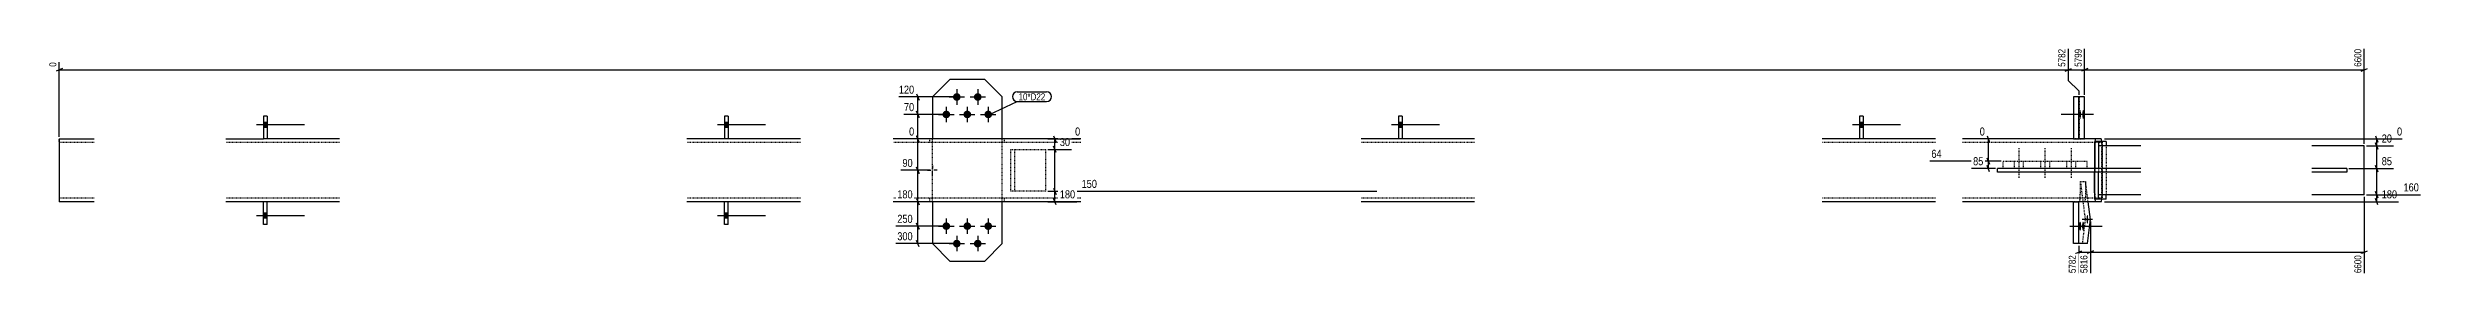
# Model space of a CAD drawing. Header units: millimetres. Extents: x 14 to 51478, y 9 to 1283.
# Drawn here: x 14728 to 21523, y 10 to 661 of the extents above; entities that cross this region are included whole.
import ezdxf

# ---------------------------------------------------------------- set-up
doc = ezdxf.new("R2010")
doc.units = ezdxf.units.MM
doc.linetypes.add('DXK_LINE_DOT2', pattern=[3.9198, 1.9599, -1.9599])
for name, color, linetype in [('MÅLSÆTNING', 7, 'Continuous'), ('STÅL', 7, 'Continuous'), ('TEKST', 7, 'Continuous')]:
    doc.layers.add(name, color=color, linetype=linetype)
doc.styles.add('Arial Narrow', font='ARIALN.TTF', dxfattribs={"height": 0.2})

msp = doc.modelspace()

# ---------------------------------------------------------------- hatches: boundary and pattern name
at = {"layer": 'STÅL', "linetype": 'Continuous'}
for points in [[(17302.1, 479.9, -1), (17302.1, 457.9, -1)], [(17332.1, 529.9, -1), (17332.1, 507.9, -1)], [(17362.1, 479.9, -1), (17362.1, 457.9, -1)], [(17392.1, 529.9, -1), (17392.1, 507.9, -1)], [(17422.1, 479.9, -1), (17422.1, 457.9, -1)], [(20546.2, 468.9), (20546.3, 471.6), (20546.4, 474.2), (20546.7, 476.5), (20547, 478.5), (20547.4, 480.1), (20547.8, 481.3), (20548.3, 481.8), (20548.8, 481.8), (20549.3, 481.3), (20549.7, 480.1), (20550.1, 478.5), (20550.4, 476.5), (20550.7, 474.2), (20550.8, 471.6), (20550.9, 468.9), (20550.8, 466.2), (20550.7, 463.6), (20550.4, 461.2), (20550.1, 459.2), (20549.7, 457.6), (20549.3, 456.5), (20548.8, 456), (20548.3, 456), (20547.8, 456.5), (20547.4, 457.6), (20547, 459.2), (20546.7, 461.2), (20546.4, 463.6), (20546.3, 466.2)], [(20554.8, 468.9), (20554.8, 471.6), (20555, 474.2), (20555.2, 476.5), (20555.5, 478.5), (20555.9, 480.1), (20556.4, 481.3), (20556.8, 481.8), (20557.3, 481.8), (20557.8, 481.3), (20558.2, 480.1), (20558.6, 478.5), (20558.9, 476.5), (20559.2, 474.2), (20559.3, 471.6), (20559.4, 468.9), (20559.3, 466.2), (20559.2, 463.6), (20558.9, 461.2), (20558.6, 459.2), (20558.2, 457.6), (20557.8, 456.5), (20557.3, 456), (20556.8, 456), (20556.4, 456.5), (20555.9, 457.6), (20555.5, 459.2), (20555.2, 461.2), (20555, 463.6), (20554.8, 466.2)], [(15357.1, 431.9), (15357.1, 445.9), (15347.1, 445.9), (15347.1, 431.9)], [(15357.1, 431.9), (15357.1, 445.9), (15347.1, 445.9), (15347.1, 431.9)], [(16677.1, 431.9), (16677.1, 445.9), (16667.1, 445.9), (16667.1, 431.9)], [(16677.1, 431.9), (16677.1, 445.9), (16667.1, 445.9), (16667.1, 431.9)], [(18607.1, 431.9), (18607.1, 445.9), (18597.1, 445.9), (18597.1, 431.9)], [(18607.1, 431.9), (18607.1, 445.9), (18597.1, 445.9), (18597.1, 431.9)], [(19927.1, 431.9), (19927.1, 445.9), (19917.1, 445.9), (19917.1, 431.9)], [(19927.1, 431.9), (19927.1, 445.9), (19917.1, 445.9), (19917.1, 431.9)], [(15347.1, 185.9), (15347.1, 171.9), (15357.1, 171.9), (15357.1, 185.9)], [(15347.1, 185.9), (15347.1, 171.9), (15357.1, 171.9), (15357.1, 185.9)], [(16667.1, 185.9), (16667.1, 171.9), (16677.1, 171.9), (16677.1, 185.9)], [(16667.1, 185.9), (16667.1, 171.9), (16677.1, 171.9), (16677.1, 185.9)], [(17302.1, 159.9, -1), (17302.1, 137.9, -1)], [(17362.1, 159.9, -1), (17362.1, 137.9, -1)], [(17422.1, 159.9, -1), (17422.1, 137.9, -1)], [(20545.5, 148.9), (20545.6, 151.6), (20545.8, 154.2), (20546.1, 156.5), (20546.5, 158.5), (20547, 160.1), (20547.6, 161.2), (20548.2, 161.8), (20548.9, 161.8), (20549.5, 161.2), (20550.1, 160.1), (20550.6, 158.5), (20551, 156.5), (20551.3, 154.2), (20551.5, 151.6), (20551.6, 148.9), (20551.5, 146.2), (20551.3, 143.6), (20551, 141.2), (20550.6, 139.2), (20550.1, 137.6), (20549.5, 136.5), (20548.9, 136), (20548.2, 136), (20547.6, 136.5), (20547, 137.6), (20546.5, 139.2), (20546.1, 141.2), (20545.8, 143.6), (20545.6, 146.2)], [(20554.1, 148.9), (20554.1, 151.6), (20554.3, 154.2), (20554.6, 156.5), (20555.1, 158.5), (20555.6, 160.1), (20556.1, 161.2), (20556.8, 161.8), (20557.4, 161.8), (20558, 161.2), (20558.6, 160.1), (20559.1, 158.5), (20559.5, 156.5), (20559.8, 154.2), (20560, 151.6), (20560.1, 148.9), (20560, 146.2), (20559.8, 143.6), (20559.5, 141.2), (20559.1, 139.2), (20558.6, 137.6), (20558, 136.5), (20557.4, 136), (20556.8, 136), (20556.1, 136.5), (20555.6, 137.6), (20555.1, 139.2), (20554.6, 141.2), (20554.3, 143.6), (20554.1, 146.2)], [(20566.9, 168.3), (20566.9, 171), (20567.1, 173.6), (20567.3, 176), (20567.6, 178), (20568, 179.6), (20568.4, 180.7), (20568.9, 181.2), (20569.4, 181.2), (20569.8, 180.7), (20570.3, 179.6), (20570.7, 178), (20571, 176), (20571.2, 173.6), (20571.4, 171), (20571.4, 168.3), (20571.4, 165.6), (20571.2, 163), (20571, 160.7), (20570.7, 158.7), (20570.3, 157.1), (20569.8, 156), (20569.4, 155.4), (20568.9, 155.4), (20568.4, 156), (20568, 157.1), (20567.6, 158.7), (20567.3, 160.7), (20567.1, 163), (20566.9, 165.6)], [(17332.1, 109.9, -1), (17332.1, 87.9, -1)], [(17392.1, 109.9, -1), (17392.1, 87.9, -1)]]:
    msp.add_hatch(color=96, dxfattribs=at).paths.add_polyline_path(points)

# ---------------------------------------------------------------- linework, layer by layer
at = {"layer": 'MÅLSÆTNING', "color": 7, "linetype": 'Continuous'}
for p, q in [((14762.1, 404.9), (14762.1, 618.3)), ((20514.3, 656.7), (20514.3, 566.5)), ((20561.3, 524.9), (20561.3, 656.7)), ((20561.3, 524.9), (20561.3, 656.7)), ((21362.1, 384.9), (21362.1, 656.7)), ((14771.1, 600.1), (14753.1, 592.9)), ((14762.1, 596.5), (20514.3, 596.5)), ((20505.3, 592.9), (20523.3, 600.1)), ((20514.3, 566.5), (20544.3, 536.5)), ((20514.3, 566.5), (20544.3, 536.5)), ((20570.3, 600.1), (20552.3, 592.9)), ((20570.3, 600.1), (20552.3, 592.9)), ((20561.3, 596.5), (21362.1, 596.5)), ((21353.1, 592.9), (21371.1, 600.1)), ((17216.7, 477.9), (17223.9, 459.9)), ((20544.3, 536.5), (20544.3, 524.9)), ((20544.3, 536.5), (20544.3, 524.9)), ((17296.1, 468.9), (17180.8, 468.9)), ((17223.9, 389.9), (17216.7, 407.9)), ((17223.9, 389.9), (17216.7, 407.9)), ((17220.3, 398.9), (17220.3, 468.9)), ((20282.2, 407.9), (20289.4, 389.9)), ((17256.1, 398.9), (17195.5, 398.9)), ((17256.1, 398.9), (17195.5, 398.9)), ((17593.1, 368.9), (17660.8, 368.9)), ((17616.2, 359.9), (17609, 377.9)), ((17612.6, 248.9), (17612.6, 368.9)), ((20323.7, 398.9), (20261, 398.9)), ((20289.4, 326.1), (20282.2, 344.1)), ((20282.2, 344.1), (20289.4, 326.1)), ((20285.8, 335.1), (20285.8, 398.9)), ((21368.1, 378.9), (21445.7, 378.9)), ((21393.9, 387.9), (21401.1, 369.9)), ((21397.5, 313.9), (21397.5, 378.9)), ((17256.1, 308.9), (17172.1, 308.9)), ((17223.9, 299.9), (17216.7, 317.9)), ((17220.3, 218.9), (17220.3, 308.9)), ((20322.5, 335.1), (20118.1, 335.1)), ((20322.5, 335.1), (20118.1, 335.1)), ((20306.1, 313.9), (20237.6, 313.9)), ((20289.4, 304.9), (20282.2, 322.9)), ((20285.8, 313.9), (20285.8, 335.1)), ((21318.1, 313.9), (21445.7, 313.9)), ((21318.1, 313.9), (21445.7, 313.9)), ((21401.1, 304.9), (21393.9, 322.9)), ((21393.9, 322.9), (21401.1, 304.9)), ((17256.1, 218.9), (17157.5, 218.9)), ((17256.1, 218.9), (17157.5, 218.9)), ((17216.7, 227.9), (17223.9, 209.9)), ((17216.7, 227.9), (17223.9, 209.9)), ((17220.3, 148.9), (17220.3, 218.9)), ((17593.1, 248.9), (18534.3, 248.9)), ((17593.1, 248.9), (18534.3, 248.9)), ((17593.1, 218.9), (17675.4, 218.9)), ((17609, 257.9), (17616.2, 239.9)), ((17609, 257.9), (17616.2, 239.9)), ((17616.2, 209.9), (17609, 227.9)), ((17612.6, 218.9), (17612.6, 248.9)), ((20617.8, 218.9), (21460.3, 218.9)), ((21362.1, 232.9), (21362.1, 14.4)), ((21368.1, 238.9), (21522.7, 238.9)), ((21393.9, 247.9), (21401.1, 229.9)), ((21401.1, 209.9), (21393.9, 227.9)), ((21397.5, 218.9), (21397.5, 238.9)), ((17296.1, 148.9), (17157.5, 148.9)), ((17296.1, 148.9), (17157.5, 148.9)), ((17223.9, 139.9), (17216.7, 157.9)), ((17216.7, 157.9), (17223.9, 139.9)), ((17220.3, 98.9), (17220.3, 148.9)), ((20577.8, 162.1), (20577.8, 14.4)), ((17326.1, 98.9), (17157.5, 98.9)), ((17223.9, 89.9), (17216.7, 107.9)), ((20535.3, 71), (20553.3, 78.2)), ((20544.3, 92.9), (20544.3, 14.4)), ((20544.3, 74.6), (20577.8, 74.6)), ((20586.8, 78.2), (20568.8, 71)), ((21353.1, 71), (21371.1, 78.2))]:
    msp.add_line(p, q, dxfattribs=at)
at = {"layer": 'STÅL', "color": 2, "linetype": 'Continuous'}
for p, q in [((17312.1, 568.9), (17262.1, 518.9)), ((17412.1, 568.9), (17312.1, 568.9)), ((17462.1, 518.9), (17412.1, 568.9)), ((17262.1, 518.9), (17262.1, 398.9)), ((17462.1, 398.9), (17462.1, 518.9)), ((20561.3, 518.9), (20529.4, 518.9)), ((20529.4, 518.9), (20529.4, 398.9)), ((20544.3, 398.9), (20544.3, 518.9)), ((20561.3, 398.9), (20561.3, 518.9)), ((15357.1, 463.9), (15347.1, 463.9)), ((15347.1, 463.9), (15347.1, 398.9)), ((15357.1, 463.9), (15357.1, 398.9)), ((16677.1, 463.9), (16667.1, 463.9)), ((16667.1, 463.9), (16667.1, 398.9)), ((16677.1, 463.9), (16677.1, 398.9)), ((18607.1, 463.9), (18597.1, 463.9)), ((18597.1, 463.9), (18597.1, 398.9)), ((18607.1, 463.9), (18607.1, 398.9)), ((19927.1, 463.9), (19917.1, 463.9)), ((19917.1, 463.9), (19917.1, 398.9)), ((19927.1, 463.9), (19927.1, 398.9)), ((14762.1, 398.9), (14762.1, 373.9)), ((14762.1, 398.9), (14862.1, 398.9)), ((14762.1, 373.9), (14762.1, 243.9)), ((15239.6, 398.9), (15347.1, 398.9)), ((15357.1, 398.9), (15347.1, 398.9)), ((15564.6, 398.9), (15357.1, 398.9)), ((16667.1, 398.9), (16559.6, 398.9)), ((16677.1, 398.9), (16667.1, 398.9)), ((16884.6, 398.9), (16677.1, 398.9)), ((17687.1, 398.9), (17150.1, 398.9)), ((18597.1, 398.9), (18489.6, 398.9)), ((18607.1, 398.9), (18597.1, 398.9)), ((18814.6, 398.9), (18607.1, 398.9)), ((19917.1, 398.9), (19809.6, 398.9)), ((19927.1, 398.9), (19917.1, 398.9)), ((20134.6, 398.9), (19927.1, 398.9)), ((20529.4, 398.9), (20212.1, 398.9)), ((20529.4, 398.9), (20544.3, 398.9)), ((20544.9, 398.9), (20544.3, 398.9)), ((20608.8, 398.9), (20544.9, 398.9)), ((20590, 383.5), (20589.7, 373.9)), ((20589.7, 373.9), (20589.7, 313.9)), ((20590.6, 391.6), (20590, 383.5)), ((20591.6, 397), (20590.6, 391.6)), ((20622.6, 391.4), (20590.7, 391.4)), ((20590.7, 391.4), (20590.7, 313.9)), ((20592.8, 398.9), (20591.6, 397)), ((20600.6, 391.4), (20600.6, 313.9)), ((20722.6, 378.9), (20600.8, 378.9)), ((20600.8, 378.9), (20600.8, 313.9)), ((20609.9, 397), (20608.8, 398.9)), ((20610.9, 391.6), (20609.9, 397)), ((20610.9, 391.4), (20610.9, 391.6)), ((20622.6, 391.4), (20622.6, 378.9)), ((21362.1, 378.9), (21212.1, 378.9)), ((21362.1, 238.9), (21362.1, 378.9)), ((20312.1, 303.9), (20312.1, 313.9)), ((20722.6, 313.9), (20312.1, 313.9)), ((20722.6, 303.9), (20312.1, 303.9)), ((20589.7, 243.9), (20589.7, 303.9)), ((20590.7, 226.4), (20590.7, 303.9)), ((20600.6, 226.4), (20600.6, 303.9)), ((20600.8, 238.9), (20600.8, 303.9)), ((21312.1, 313.9), (21212.1, 313.9)), ((21312.1, 303.9), (21212.1, 303.9)), ((21312.1, 313.9), (21312.1, 303.9)), ((14762.1, 243.9), (14762.1, 218.9)), ((14862.1, 218.9), (14762.1, 218.9)), ((15347.1, 218.9), (15239.6, 218.9)), ((15357.1, 218.9), (15347.1, 218.9)), ((15347.1, 153.9), (15347.1, 218.9)), ((15357.1, 153.9), (15357.1, 218.9)), ((15564.6, 218.9), (15357.1, 218.9)), ((16667.1, 218.9), (16559.6, 218.9)), ((16677.1, 218.9), (16667.1, 218.9)), ((16667.1, 153.9), (16667.1, 218.9)), ((16677.1, 153.9), (16677.1, 218.9)), ((16884.6, 218.9), (16677.1, 218.9)), ((17687.1, 218.9), (17150.1, 218.9)), ((17262.1, 218.9), (17262.1, 98.9)), ((17462.1, 98.9), (17462.1, 218.9)), ((18814.6, 218.9), (18489.6, 218.9)), ((20134.6, 218.9), (19809.6, 218.9)), ((20529.4, 218.9), (20212.1, 218.9)), ((20529.4, 98.9), (20529.4, 218.9)), ((20529.4, 218.9), (20544.9, 218.9)), ((20544.3, 98.9), (20544.3, 218.9)), ((20608.8, 218.9), (20544.9, 218.9)), ((20577.8, 168.1), (20571.3, 218.9)), ((20589.7, 243.9), (20590, 234.3)), ((20590, 234.3), (20590.6, 226.2)), ((20590.6, 226.2), (20591.6, 220.8)), ((20622.6, 226.4), (20590.7, 226.4)), ((20591.6, 220.8), (20592.8, 218.9)), ((20722.6, 238.9), (20600.8, 238.9)), ((20608.8, 218.9), (20609.9, 220.8)), ((20609.9, 220.8), (20610.9, 226.2)), ((20610.9, 226.2), (20610.9, 226.4)), ((20622.6, 226.4), (20622.6, 238.9)), ((21362.1, 238.9), (21212.1, 238.9)), ((15357.1, 153.9), (15347.1, 153.9)), ((16677.1, 153.9), (16667.1, 153.9)), ((20569.2, 98.9), (20577.8, 168.1)), ((17262.1, 98.9), (17312.1, 48.9)), ((17412.1, 48.9), (17462.1, 98.9)), ((20569.2, 98.9), (20529.4, 98.9)), ((17312.1, 48.9), (17412.1, 48.9))]:
    msp.add_line(p, q, dxfattribs=at)
at = {"layer": 'STÅL', "color": 96, "linetype": 'Continuous'}
for p, q in [((17302.1, 490.9), (17302.1, 446.9)), ((17310.1, 518.9), (17354.1, 518.9)), ((17332.1, 540.9), (17332.1, 496.9)), ((17362.1, 490.9), (17362.1, 446.9)), ((17370.1, 518.9), (17414.1, 518.9)), ((17392.1, 540.9), (17392.1, 496.9)), ((17422.1, 490.9), (17422.1, 446.9)), ((15464.6, 438.9), (15327.1, 438.9)), ((15464.6, 438.9), (15327.1, 438.9)), ((15357.1, 445.9), (15347.1, 445.9)), ((15357.1, 445.9), (15347.1, 445.9)), ((15357.1, 431.9), (15347.1, 431.9)), ((15357.1, 431.9), (15347.1, 431.9)), ((16784.6, 438.9), (16647.1, 438.9)), ((16784.6, 438.9), (16647.1, 438.9)), ((16677.1, 445.9), (16667.1, 445.9)), ((16677.1, 445.9), (16667.1, 445.9)), ((16677.1, 431.9), (16667.1, 431.9)), ((16677.1, 431.9), (16667.1, 431.9)), ((17280.1, 468.9), (17324.1, 468.9)), ((17340.1, 468.9), (17384.1, 468.9)), ((17400.1, 468.9), (17444.1, 468.9)), ((18714.6, 438.9), (18577.1, 438.9)), ((18714.6, 438.9), (18577.1, 438.9)), ((18607.1, 445.9), (18597.1, 445.9)), ((18607.1, 445.9), (18597.1, 445.9)), ((18607.1, 431.9), (18597.1, 431.9)), ((18607.1, 431.9), (18597.1, 431.9)), ((20034.6, 438.9), (19897.1, 438.9)), ((20034.6, 438.9), (19897.1, 438.9)), ((19927.1, 445.9), (19917.1, 445.9)), ((19927.1, 445.9), (19917.1, 445.9)), ((19927.1, 431.9), (19917.1, 431.9)), ((19927.1, 431.9), (19917.1, 431.9)), ((20578.3, 468.9), (20494, 468.9)), ((20586.9, 468.9), (20502.5, 468.9)), ((17248.1, 308.9), (17257.4, 308.9)), ((17262.1, 322.9), (17262.1, 313.6)), ((17262.1, 294.9), (17262.1, 304.2)), ((17276.1, 308.9), (17266.7, 308.9)), ((15464.6, 178.9), (15327.1, 178.9)), ((15464.6, 178.9), (15327.1, 178.9)), ((15357.1, 185.9), (15347.1, 185.9)), ((15357.1, 185.9), (15347.1, 185.9)), ((15357.1, 171.9), (15347.1, 171.9)), ((15357.1, 171.9), (15347.1, 171.9)), ((16784.6, 178.9), (16647.1, 178.9)), ((16784.6, 178.9), (16647.1, 178.9)), ((16677.1, 185.9), (16667.1, 185.9)), ((16677.1, 185.9), (16667.1, 185.9)), ((16677.1, 171.9), (16667.1, 171.9)), ((16677.1, 171.9), (16667.1, 171.9)), ((17280.1, 148.9), (17324.1, 148.9)), ((17302.1, 170.9), (17302.1, 126.9)), ((17340.1, 148.9), (17384.1, 148.9)), ((17362.1, 170.9), (17362.1, 126.9)), ((17400.1, 148.9), (17444.1, 148.9)), ((17422.1, 170.9), (17422.1, 126.9)), ((20518.8, 148.9), (20603.1, 148.9)), ((20527.3, 148.9), (20611.7, 148.9)), ((20584, 168.3), (20554.3, 168.3)), ((17310.1, 98.9), (17354.1, 98.9)), ((17332.1, 120.9), (17332.1, 76.9)), ((17370.1, 98.9), (17414.1, 98.9)), ((17392.1, 120.9), (17392.1, 76.9))]:
    msp.add_line(p, q, dxfattribs=at)
at = {"layer": 'STÅL', "color": 7, "linetype": 'DXK_LINE_DOT2'}
for p, q in [((20546.5, 398.9), (20546.5, 518.9)), ((14762.1, 391.6), (14762.1, 398.9)), ((14862.1, 388.9), (14762.1, 388.9)), ((15564.6, 388.9), (15239.6, 388.9)), ((15357.1, 398.9), (15347.1, 398.9)), ((16884.6, 388.9), (16559.6, 388.9)), ((16677.1, 398.9), (16667.1, 398.9)), ((17687.1, 388.9), (17150.1, 388.9)), ((17255.1, 388.9), (17255.1, 398.9)), ((17262.1, 218.9), (17262.1, 398.9)), ((17462.1, 218.9), (17462.1, 398.9)), ((17469.1, 388.9), (17469.1, 398.9)), ((17487.1, 248.9), (17487.1, 368.9)), ((17487.1, 368.9), (17587.1, 368.9)), ((17497.1, 368.9), (17497.1, 248.9)), ((17587.1, 248.9), (17587.1, 368.9)), ((18814.6, 388.9), (18489.6, 388.9)), ((18607.1, 398.9), (18597.1, 398.9)), ((20134.6, 388.9), (19809.6, 388.9)), ((19927.1, 398.9), (19917.1, 398.9)), ((20608.8, 388.9), (20212.1, 388.9)), ((20544.3, 398.9), (20529.4, 398.9)), ((20544.3, 398.9), (20561.3, 398.9)), ((20591, 373.9), (20591.1, 379.6)), ((20591, 243.9), (20591, 373.9)), ((20591.1, 379.6), (20591.5, 384.5)), ((20591.5, 384.5), (20592.1, 387.7)), ((20592.1, 387.7), (20592.8, 388.9)), ((20608.8, 388.9), (20609.5, 387.7)), ((20609.5, 387.7), (20610.1, 384.5)), ((20610.1, 384.5), (20610.5, 379.6)), ((20610.5, 379.6), (20610.6, 373.9)), ((20610.6, 243.9), (20610.6, 373.9)), ((20611.6, 383.5), (20610.9, 391.4)), ((20611.8, 373.9), (20611.6, 383.5)), ((20611.8, 243.9), (20611.8, 373.9)), ((20612.7, 226.4), (20612.7, 391.4)), ((20622.6, 378.9), (20622.6, 238.9)), ((20328.5, 315.1), (20328.5, 335.1)), ((20328.5, 335.1), (20568.5, 335.1)), ((20328.5, 315.1), (20568.5, 315.1)), ((20549.1, 243.9), (20549.1, 276.8)), ((20549.1, 276.8), (20562.9, 168.1)), ((20549.1, 276.8), (20564, 276.8)), ((20564, 276.8), (20564, 243.9)), ((20571.3, 218.9), (20564, 276.8)), ((20568.5, 315.1), (20568.5, 335.1)), ((20589.7, 313.9), (20589.7, 303.9)), ((20590.7, 313.9), (20590.7, 303.9)), ((20600.6, 313.9), (20600.6, 303.9)), ((20600.8, 313.9), (20600.8, 303.9)), ((14862.1, 228.9), (14762.1, 228.9)), ((15564.6, 228.9), (15239.6, 228.9)), ((15357.1, 218.9), (15347.1, 218.9)), ((16884.6, 228.9), (16559.6, 228.9)), ((16677.1, 218.9), (16667.1, 218.9)), ((17687.1, 228.9), (17150.1, 228.9)), ((17255.1, 218.9), (17255.1, 228.9)), ((17469.1, 218.9), (17469.1, 228.9)), ((17587.1, 248.9), (17487.1, 248.9)), ((18814.6, 228.9), (18489.6, 228.9)), ((20134.6, 228.9), (19809.6, 228.9)), ((20608.8, 228.9), (20212.1, 228.9)), ((20544.9, 218.9), (20529.4, 218.9)), ((20560.9, 218.9), (20544.9, 218.9)), ((20546, 218.9), (20547.2, 220.8)), ((20547.2, 220.8), (20548.2, 226.2)), ((20548.2, 226.2), (20548.9, 234.3)), ((20548.9, 234.3), (20549.1, 243.9)), ((20562.1, 220.8), (20560.9, 218.9)), ((20563.1, 226.2), (20562.1, 220.8)), ((20563.7, 234.3), (20563.1, 226.2)), ((20564, 243.9), (20563.7, 234.3)), ((20591.1, 238.1), (20591, 243.9)), ((20591.5, 233.3), (20591.1, 238.1)), ((20592.1, 230), (20591.5, 233.3)), ((20592.8, 228.9), (20592.1, 230)), ((20609.5, 230), (20608.8, 228.9)), ((20610.1, 233.3), (20609.5, 230)), ((20610.5, 238.1), (20610.1, 233.3)), ((20610.6, 243.9), (20610.5, 238.1)), ((20610.9, 226.4), (20611.6, 234.3)), ((20611.6, 234.3), (20611.8, 243.9)), ((20562.9, 168.1), (20554.4, 98.9)), ((20562.9, 168.1), (20577.8, 168.1))]:
    msp.add_line(p, q, dxfattribs=at)
at = {"layer": 'STÅL', "color": 96, "linetype": 'DXK_LINE_DOT2'}
for p, q in [((20373.5, 287.6), (20373.5, 372.6)), ((20448.5, 287.6), (20448.5, 372.6)), ((20523.5, 287.6), (20523.5, 372.6)), ((20360.5, 315.1), (20360.5, 335.1)), ((20386.5, 315.1), (20386.5, 335.1)), ((20435.5, 315.1), (20435.5, 335.1)), ((20461.5, 315.1), (20461.5, 335.1)), ((20510.5, 315.1), (20510.5, 335.1)), ((20536.5, 315.1), (20536.5, 335.1))]:
    msp.add_line(p, q, dxfattribs=at)

# ---------------------------------------------------------------- wipeouts: each hides what was drawn before it
at = {"color": 0}
msp.add_wipeout([(17585.6, 509.5), (17585.6, 530.5), (17508.9, 530.5), (17508.9, 509.5)], dxfattribs=at).dxf.layer = 'TEKST'

# ---------------------------------------------------------------- next in the draw order: wipeouts: each hides what was drawn before it
at = {"color": 0, "linetype": 'Continuous'}
for points in [[(14757.9, 622.5), (14728.5, 622.5), (14728.5, 601.3), (14757.9, 601.3)], [(20510.1, 660.9), (20480.7, 660.9), (20480.7, 601.3), (20510.1, 601.3)], [(21357.9, 660.9), (21328.5, 660.9), (21328.5, 601.3), (21357.9, 601.3)], [(17214.9, 473.7), (17214.9, 507.3), (17176, 507.3), (17176, 473.7)], [(20280.4, 403.7), (20280.4, 437.3), (20256.2, 437.3), (20256.2, 403.7)], [(21446.1, 383.7), (21446.1, 417.3), (21407.2, 417.3), (21407.2, 383.7)], [(17210.5, 313.7), (17210.5, 347.3), (17171.7, 347.3), (17171.7, 313.7)], [(17661.2, 373.7), (17661.2, 407.3), (17622.3, 407.3), (17622.3, 373.7)], [(18534.7, 253.7), (18534.7, 287.3), (17684.7, 287.3), (17684.7, 253.7)], [(21523.1, 243.7), (21523.1, 277.3), (21469.6, 277.3), (21469.6, 243.7)], [(17210.5, 223.7), (17210.5, 257.3), (17157, 257.3), (17157, 223.7)], [(17210.5, 153.7), (17210.5, 187.3), (17157, 187.3), (17157, 153.7)], [(20573.6, 69.8), (20544.2, 69.8), (20544.2, 10.2), (20573.6, 10.2)]]:
    msp.add_wipeout(points, dxfattribs=at).dxf.layer = 'MÅLSÆTNING'
at = {"color": 0}
msp.add_wipeout([(17585.6, 509.5), (17585.6, 530.5), (17508.9, 530.5), (17508.9, 509.5)], dxfattribs=at).dxf.layer = 'TEKST'

# ---------------------------------------------------------------- next in the draw order: linework, layer by layer
at = {"layer": 'MÅLSÆTNING', "color": 7, "linetype": 'Continuous'}
for p, q in [((20514.3, 656.7), (20514.3, 566.5)), ((20505.3, 592.9), (20523.3, 600.1)), ((20514.3, 596.5), (20561.3, 596.5)), ((17326.1, 518.9), (17166.2, 518.9)), ((17216.7, 527.9), (17223.9, 509.9)), ((17223.9, 459.9), (17216.7, 477.9)), ((17220.3, 468.9), (17220.3, 518.9)), ((17296.1, 468.9), (17180.8, 468.9)), ((17609, 407.9), (17616.2, 389.9)), ((21393.9, 407.9), (21401.1, 389.9)), ((17220.3, 308.9), (17220.3, 398.9)), ((17593.1, 398.9), (17685.4, 398.9)), ((17593.1, 368.9), (17660.8, 368.9)), ((17616.2, 359.9), (17609, 377.9)), ((17612.6, 368.9), (17612.6, 398.9)), ((20617.8, 398.9), (21470.3, 398.9)), ((21368.1, 378.9), (21445.7, 378.9)), ((21401.1, 369.9), (21393.9, 387.9)), ((21397.5, 378.9), (21397.5, 398.9)), ((17256.1, 308.9), (17172.1, 308.9)), ((17216.7, 317.9), (17223.9, 299.9)), ((20577.8, 162.1), (20577.8, 14.4)), ((20577.8, 74.6), (21362.1, 74.6))]:
    msp.add_line(p, q, dxfattribs=at)
at = {"layer": 'TEKST', "color": 7, "linetype": 'Continuous'}
for p, q in [((17423.8, 468.2), (17505.3, 505.9)), ((17505.3, 534.1), (17589.2, 534.1)), ((17505.3, 505.9), (17589.2, 505.9))]:
    msp.add_line(p, q, dxfattribs=at)
for centre, start, end in [((17505.3, 520), 90, 270), ((17589.2, 520), 270, 90)]:
    msp.add_arc(centre, 14.1, start, end, dxfattribs=at)

# ---------------------------------------------------------------- next in the draw order: texts
at = {"layer": 'MÅLSÆTNING', "color": 3, "linetype": 'Continuous', "style": 'Arial Narrow'}
for s, height, p in [('0', 20, (14753.7, 605.5)), ('5782', 20.04, (20505.9, 605.5)), ('6600', 20.04, (21353.7, 605.5))]:
    msp.add_text(s, height=height, rotation=90.00021, dxfattribs=at).set_placement(p)
for s, height, p in [('70', 22.91, (17180.8, 478.5)), ('0', 22.9, (20261, 408.5)), ('20', 22.91, (21412, 388.5)), ('90', 22.91, (17176.5, 318.5)), ('30', 22.91, (17627.1, 378.5)), ('180', 22.91, (17161.8, 228.5))]:
    msp.add_text(s, height=height, dxfattribs=at).set_placement(p)
at = {"layer": 'TEKST', "color": 3, "style": 'Arial Narrow'}
msp.add_text('10*D22', height=20.04, dxfattribs=at).set_placement((17508.9, 509.5))

# ---------------------------------------------------------------- next in the draw order: wipeouts: each hides what was drawn before it
at = {"color": 0, "linetype": 'Continuous'}
for points in [[(20228.1, 339.9), (20228.1, 373.5), (20117.7, 373.5), (20117.7, 339.9)], [(17675.8, 223.7), (17675.8, 257.3), (17622.3, 257.3), (17622.3, 223.7)], [(21460.7, 223.7), (21460.7, 257.3), (21407.2, 257.3), (21407.2, 223.7)], [(17210.5, 103.7), (17210.5, 137.3), (17157, 137.3), (17157, 103.7)], [(20540.1, 69.8), (20510.7, 69.8), (20510.7, 10.2), (20540.1, 10.2)]]:
    msp.add_wipeout(points, dxfattribs=at).dxf.layer = 'MÅLSÆTNING'

# ---------------------------------------------------------------- next in the draw order: linework, layer by layer
at = {"layer": 'MÅLSÆTNING', "color": 7, "linetype": 'Continuous'}
for p, q in [((21397.5, 238.9), (21397.5, 313.9)), ((21368.1, 238.9), (21522.7, 238.9)), ((21401.1, 229.9), (21393.9, 247.9)), ((20586.8, 78.2), (20568.8, 71))]:
    msp.add_line(p, q, dxfattribs=at)

# ---------------------------------------------------------------- next in the draw order: texts
at = {"layer": 'MÅLSÆTNING', "color": 3, "linetype": 'Continuous', "style": 'Arial Narrow'}
for s, p in [('64', (20122.5, 344.7)), ('150', (17689.5, 258.5)), ('180', (17627.1, 228.5)), ('180', (21412, 228.5)), ('160', (21474.4, 248.5)), ('250', (17161.8, 158.5)), ('300', (17161.8, 108.5))]:
    msp.add_text(s, height=22.91, dxfattribs=at).set_placement(p)
for s, p in [('5782', (20535.9, 14.4)), ('5816', (20569.4, 14.4))]:
    msp.add_text(s, height=20.04, rotation=90.00021, dxfattribs=at).set_placement(p)

# ---------------------------------------------------------------- next in the draw order: wipeouts: each hides what was drawn before it
at = {"color": 0, "linetype": 'Continuous'}
for points in [[(20557.1, 660.9), (20527.7, 660.9), (20527.7, 601.3), (20557.1, 601.3)], [(17214.9, 523.7), (17214.9, 557.3), (17161.4, 557.3), (17161.4, 523.7)], [(17214.9, 403.7), (17214.9, 437.3), (17190.7, 437.3), (17190.7, 403.7)], [(17690.2, 403.7), (17690.2, 437.3), (17666, 437.3), (17666, 403.7)], [(21475.1, 403.7), (21475.1, 437.3), (21450.9, 437.3), (21450.9, 403.7)], [(20276.1, 318.7), (20276.1, 352.3), (20237.2, 352.3), (20237.2, 318.7)], [(21357.9, 69.8), (21328.5, 69.8), (21328.5, 10.2), (21357.9, 10.2)]]:
    msp.add_wipeout(points, dxfattribs=at).dxf.layer = 'MÅLSÆTNING'

# ---------------------------------------------------------------- next in the draw order: texts
at = {"layer": 'MÅLSÆTNING', "color": 3, "linetype": 'Continuous', "style": 'Arial Narrow'}
for s, p in [('5799', (20552.9, 605.5)), ('6600', (21353.7, 14.4))]:
    msp.add_text(s, height=20.04, rotation=90.00021, dxfattribs=at).set_placement(p)
for s, height, p in [('120', 22.91, (17166.2, 528.5)), ('0', 22.9, (17195.5, 408.5)), ('0', 22.9, (17670.8, 408.5)), ('0', 22.9, (21455.7, 408.5)), ('85', 22.91, (20242, 323.5))]:
    msp.add_text(s, height=height, dxfattribs=at).set_placement(p)

# ---------------------------------------------------------------- next in the draw order: wipeouts: each hides what was drawn before it
at = {"color": 0, "linetype": 'Continuous'}
msp.add_wipeout([(21446.1, 318.7), (21446.1, 352.3), (21407.2, 352.3), (21407.2, 318.7)], dxfattribs=at).dxf.layer = 'MÅLSÆTNING'

# ---------------------------------------------------------------- next in the draw order: texts
at = {"layer": 'MÅLSÆTNING', "color": 3, "linetype": 'Continuous', "style": 'Arial Narrow'}
msp.add_text('85', height=22.91, dxfattribs=at).set_placement((21412, 323.5))

doc.saveas('drawing.dxf')
